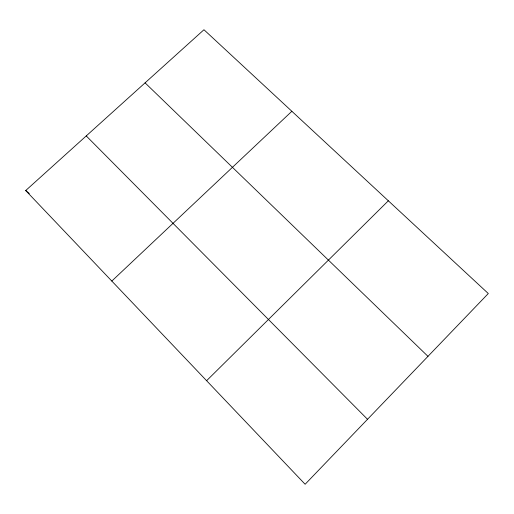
<?xml version="1.0" encoding="UTF-8"?>
<svg xmlns="http://www.w3.org/2000/svg" width="514" height="514" viewBox="0 0 514 514"><rect width="100%" height="100%" fill="white"/><g stroke="black" fill="none" stroke-linecap="round" stroke-linejoin="round"><path stroke-width="0.77" d="M206.609 380.707L388.34 200.794M111.814 281.062L291.856 111.287M25.7 190.546L203.962 29.735L488.3 293.533L305.13 484.265L25.7 190.546L29.311 193.502M145.077 82.857L427.976 356.35M86.249 135.927L367.529 419.289"/></g></svg>
